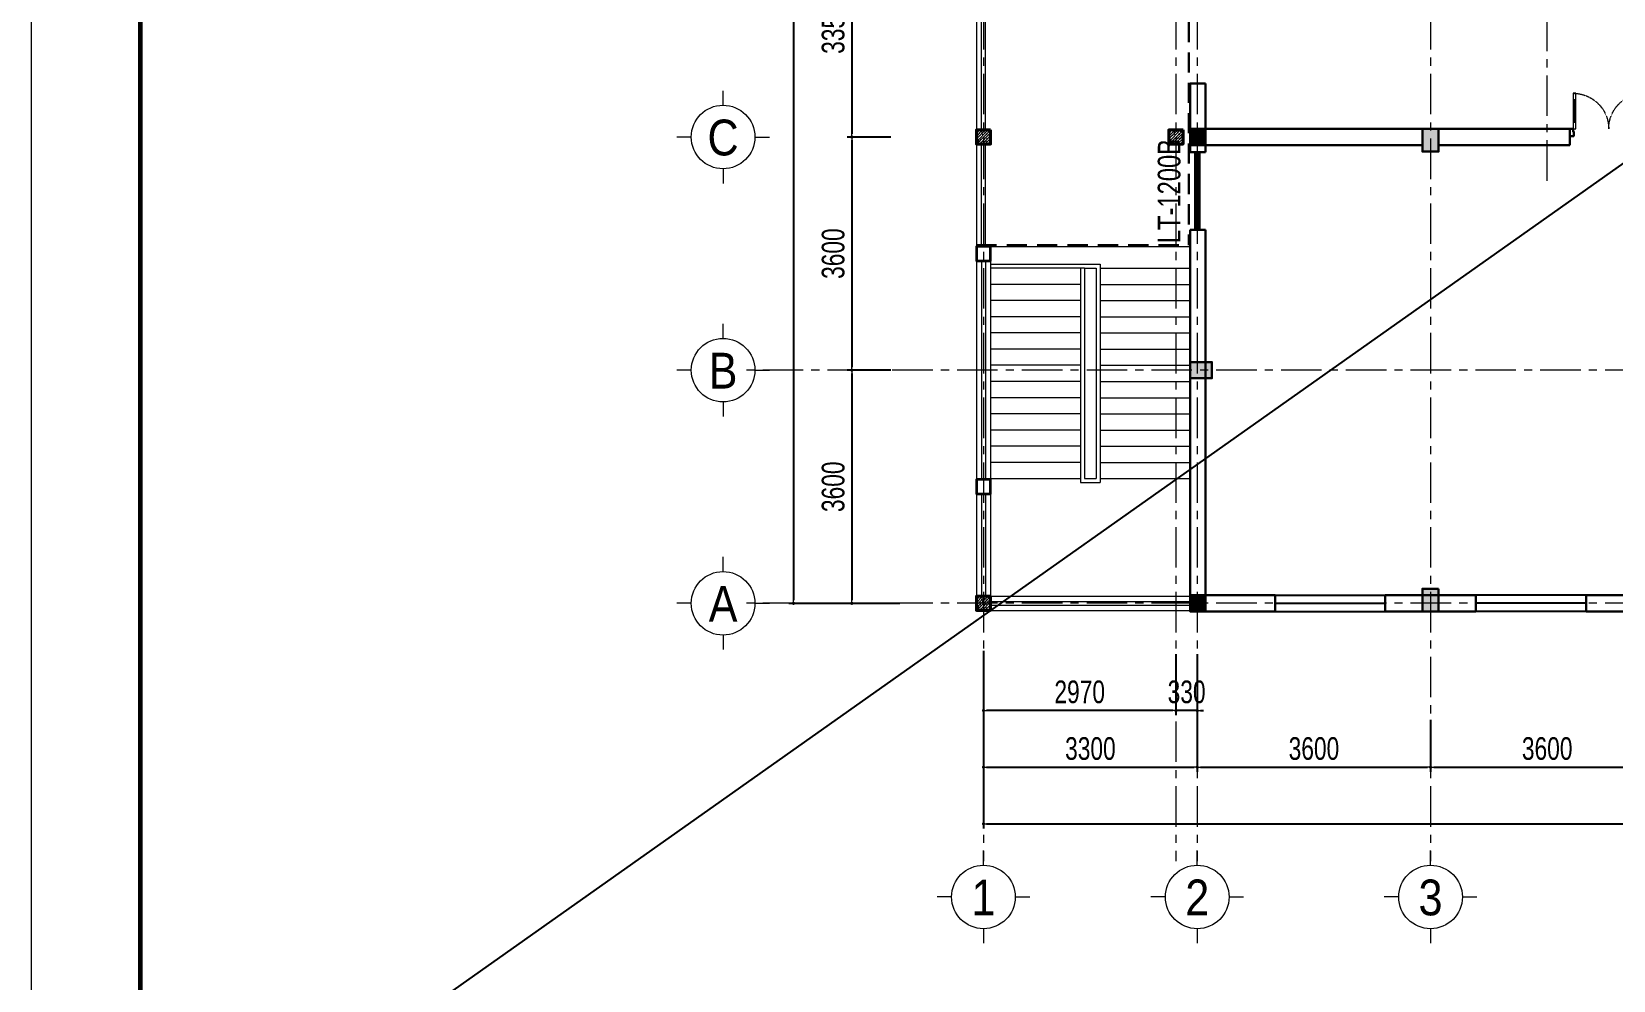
# Model space of a CAD drawing. Header units: millimetres. Extents: x -519517 to -431282, y -372679 to 113618.
# Drawn here: x -490082 to -465669, y -286263 to -271613 of the extents above; entities that cross this region are included whole.
import ezdxf
from ezdxf.enums import TextEntityAlignment as Align

# ---------------------------------------------------------------- set-up
doc = ezdxf.new("R2010")
doc.units = ezdxf.units.MM
doc.header["$LTSCALE"] = 5
for name, pattern in [('CENTER2', [28.575, 19.05, -3.175, 3.175, -3.175]), ('CENTERX2', [4, 2.5, -0.5, 0.5, -0.5]), ('DASHDOT', [1, 0.5, -0.25, 0, -0.25]), ('HIDDEN2', [0.1875, 0.125, -0.0625])]:
    doc.linetypes.add(name, pattern=pattern)
doc.layers.get('0').update_dxf_attribs({"linetype": 'CENTER2'})
for name, color, linetype, lineweight in [('03', 252, 'Continuous', 30), ('BICO-4-NET CAT KT', 4, 'Continuous', 35), ('BICO-9-NÉT CỬA', 9, 'Continuous', 25), ('cat2', 22, 'Continuous', 30), ('Khungten_LCDI', 7, 'Continuous', 25), ('LC Dim', 8, 'Continuous', 18), ('LC Hatch', 252, 'Continuous', 9), ('LC ISO', 153, 'Continuous', 13), ('LC Net dam 1', 30, 'Continuous', 30), ('LC Net dam2', 6, 'Continuous', 40), ('LC Net manh', 9, 'Continuous', 5), ('LC Net thay', 7, 'Continuous', 25), ('LC Net truc', 79, 'DASHDOT', 13), ('LC Text1', 3, 'Continuous', 20), ('manh1', 67, 'Continuous', 13), ('thay1', 63, 'Continuous', 18)]:
    doc.layers.add(name, color=color, linetype=linetype, lineweight=lineweight)
doc.layers.add('KCS_LANH_TO', color=3, linetype='Continuous')
doc.layers.add('KCS_TEXT', color=2, linetype='Continuous')
doc.layers.add('KCS_Plotter', color=11, linetype='Continuous', plot=False)
doc.styles.add('HOATBIF', font='hoatbif.shx', dxfattribs={"width": 0.75})
doc.styles.add('KCS_SMTEXT', font='arial.ttf', dxfattribs={"width": 0.7})
doc.styles.add('Khungten', font='VHAVAN.TTF', dxfattribs={"width": 0.9, "height": 5000})
doc.styles.add('LC 1', font='VHAVANB.TTF')
doc.styles.add('Title', font='VHBLACK.TTF')
doc.dimstyles.new('Copy of 1-110', dxfattribs={"dimscale": 110, "dimtxt": 2.5, "dimasz": 0.35, "dimexe": 0.5, "dimexo": 0, "dimgap": 0.8, "dimtad": 1, "dimdec": 0, "dimzin": 0, "dimdsep": 46, "dimtxsty": 'HOATBIF', "dimblk1": 'DOT', "dimblk2": 'DOT', "dimsah": 1, "dimcen": -1, "dimdle": 1, "dimclrd": 256, "dimclre": 256, "dimclrt": 4, "dimadec": 3, "dimazin": 2, "dimtfac": 0.333333, "dimtdec": 0, "dimtix": 1, "dimtmove": 2, "dimatfit": 3, "dimldrblk": 'DOT', "dimfxl": 1, "dimtvp": 0.833333, "dimtolj": 1, "dimtzin": 0, "dimarcsym": 0})

# ---------------------------------------------------------------- blocks, each defined once
blk = doc.blocks.new('lcdi fix')
at = {"layer": 'Defpoints', "lineweight": 0}
blk.add_lwpolyline([(-1200, -14850), (-1200, 14850), (40800, 14850), (40800, -14850)], close=True, dxfattribs=at)
at = {"layer": 'Khungten_LCDI', "color": 5, "lineweight": 60}
blk.add_lwpolyline([(0, -14650), (0, 14650), (40600, 14650), (40600, -14650)], close=True, dxfattribs=at)
at = {"color": 7, "style": 'Khungten', "width": 0.8}
for tag, p in [('REVISION', (39499, -10746)), ('NGAYHT', (39546, -11609))]:
    blk.add_attdef(tag, text='', height=200, dxfattribs=at).set_placement(p, align=Align.CENTER)
at = {"layer": 'LC Text1', "style": 'Title', "width": 3.882085}
for tag, p, p2 in [('TENBANVE1', (36913, -8886), (40339, -8886)), ('TENBANVE2', (36913, -9562), (40339, -9562))]:
    blk.add_attdef(tag, text='', height=250, dxfattribs=at).set_placement(p, p2, align=Align.FIT)
at = {"layer": 'LC Text1', "style": 'Title', "width": 0.7}
blk.add_attdef('SOBANVE', text='', height=250, dxfattribs=at).set_placement((39562, -13896), align=Align.CENTER)
blk = doc.blocks.new('DOT')
at = {"color": 0, "linetype": 'ByBlock'}
blk.add_line((-0.5, 0), (-1, 0), dxfattribs=at)
at = {"color": 0, "linetype": 'ByBlock', "const_width": 0.5}
blk.add_lwpolyline([(-0.25, 0, 1), (0.25, 0, 1)], format="xyb", close=True, dxfattribs=at)
blk = doc.blocks.new('*D270')
at = {"layer": 'Defpoints', "color": 0, "transparency": 16777216}
for p in [(-475391, -282017), (-472091, -282017), (-472091, -282972)]:
    blk.add_point(p, dxfattribs=at)
at = {"layer": 'LC Dim', "lineweight": -2, "transparency": 16777216}
for p, q in [((-475391, -282017), (-475391, -283042)), ((-472091, -282017), (-472091, -283042)), ((-475342, -282972), (-472140, -282972))]:
    blk.add_line(p, q, dxfattribs=at)
at = {"layer": 'LC Dim', "lineweight": -2, "transparency": 16777216, "xscale": 49, "yscale": 49, "zscale": 49, "rotation": 180}
blk.add_blockref('DOT', (-475391, -282972), dxfattribs=at)
at = {"layer": 'LC Dim', "lineweight": -2, "transparency": 16777216, "xscale": 49, "yscale": 49, "zscale": 49}
blk.add_blockref('DOT', (-472091, -282972), dxfattribs=at)
at = {"layer": 'LC Dim', "color": 4, "transparency": 16777216, "insert": (-473741, -282685), "char_height": 350, "attachment_point": 5, "style": 'HOATBIF'}
blk.add_mtext('\\A1;3300', dxfattribs=at)
blk = doc.blocks.new('_Dot')
at = {"color": 0, "linetype": 'ByBlock', "lineweight": -2}
blk.add_line((-0.5, 0), (-1, 0), dxfattribs=at)
at = {"color": 0, "linetype": 'ByBlock', "const_width": 0.5}
blk.add_lwpolyline([(-0.25, 0, 1), (0.25, 0, 1)], format="xyb", close=True, dxfattribs=at)
blk = doc.blocks.new('*D271')
at = {"layer": 'Defpoints', "color": 0, "transparency": 16777216}
for p in [(-472091, -282017), (-468491, -282242), (-468491, -282972)]:
    blk.add_point(p, dxfattribs=at)
at = {"layer": 'LC Dim', "lineweight": -2, "transparency": 16777216}
for p, q in [((-472091, -282017), (-472091, -283042)), ((-468491, -282242), (-468491, -283042)), ((-472042, -282972), (-468540, -282972))]:
    blk.add_line(p, q, dxfattribs=at)
at = {"layer": 'LC Dim', "lineweight": -2, "transparency": 16777216, "xscale": 49, "yscale": 49, "zscale": 49, "rotation": 180}
blk.add_blockref('DOT', (-472091, -282972), dxfattribs=at)
at = {"layer": 'LC Dim', "lineweight": -2, "transparency": 16777216, "xscale": 49, "yscale": 49, "zscale": 49}
blk.add_blockref('DOT', (-468491, -282972), dxfattribs=at)
at = {"layer": 'LC Dim', "color": 4, "transparency": 16777216, "insert": (-470291, -282685), "char_height": 350, "attachment_point": 5, "style": 'HOATBIF'}
blk.add_mtext('\\A1;3600', dxfattribs=at)
blk = doc.blocks.new('*D272')
at = {"layer": 'Defpoints', "color": 0, "transparency": 16777216}
for p in [(-468491, -282242), (-464891, -282242), (-464891, -282972)]:
    blk.add_point(p, dxfattribs=at)
at = {"layer": 'LC Dim', "lineweight": -2, "transparency": 16777216}
for p, q in [((-468491, -282242), (-468491, -283042)), ((-464891, -282242), (-464891, -283042)), ((-468442, -282972), (-464940, -282972))]:
    blk.add_line(p, q, dxfattribs=at)
at = {"layer": 'LC Dim', "lineweight": -2, "transparency": 16777216, "xscale": 49, "yscale": 49, "zscale": 49, "rotation": 180}
blk.add_blockref('DOT', (-468491, -282972), dxfattribs=at)
at = {"layer": 'LC Dim', "lineweight": -2, "transparency": 16777216, "xscale": 49, "yscale": 49, "zscale": 49}
blk.add_blockref('DOT', (-464891, -282972), dxfattribs=at)
at = {"layer": 'LC Dim', "color": 4, "transparency": 16777216, "insert": (-466691, -282685), "char_height": 350, "attachment_point": 5, "style": 'HOATBIF'}
blk.add_mtext('\\A1;3600', dxfattribs=at)
blk = doc.blocks.new('*D277')
at = {"layer": 'Defpoints', "color": 0, "transparency": 16777216}
for p in [(-475391, -282242), (-449791, -282242), (-449791, -283847)]:
    blk.add_point(p, dxfattribs=at)
at = {"layer": 'LC Dim', "lineweight": -2, "transparency": 16777216}
for p, q in [((-475391, -282242), (-475391, -283917)), ((-449791, -282242), (-449791, -283917)), ((-475342, -283847), (-449840, -283847))]:
    blk.add_line(p, q, dxfattribs=at)
at = {"layer": 'LC Dim', "lineweight": -2, "transparency": 16777216, "xscale": 49, "yscale": 49, "zscale": 49, "rotation": 180}
blk.add_blockref('DOT', (-475391, -283847), dxfattribs=at)
at = {"layer": 'LC Dim', "lineweight": -2, "transparency": 16777216, "xscale": 49, "yscale": 49, "zscale": 49}
blk.add_blockref('DOT', (-449791, -283847), dxfattribs=at)
at = {"layer": 'LC Dim', "color": 4, "transparency": 16777216, "insert": (-462591, -283560), "char_height": 350, "attachment_point": 5, "style": 'HOATBIF'}
blk.add_mtext('\\A1;25600', dxfattribs=at)
blk = doc.blocks.new('TTRUC')
at = {"layer": 'LC ISO'}
for p, q in [((0, 6.95), (0, 10.13)), ((-6.95, 0), (-10.13, 0)), ((6.95, 0), (10.13, 0)), ((0, -6.95), (0, -10.13))]:
    blk.add_line(p, q, dxfattribs=at)
at = {"layer": 'LC Net manh'}
blk.add_circle((0, 0), 6.95, dxfattribs=at)
blk = doc.blocks.new('*D284')
at = {"layer": 'Defpoints', "color": 0, "transparency": 16777216}
for p in [(-476821, -269891), (-477423, -273241), (-476821, -273241)]:
    blk.add_point(p, dxfattribs=at)
at = {"layer": 'LC Dim', "lineweight": -2, "transparency": 16777216}
for p, q in [((-476821, -269891), (-477493, -269891)), ((-477423, -269940), (-477423, -273192)), ((-476821, -273241), (-477493, -273241))]:
    blk.add_line(p, q, dxfattribs=at)
at = {"layer": 'LC Dim', "lineweight": -2, "transparency": 16777216, "xscale": 49, "yscale": 49, "zscale": 49}
for p, rotation in [((-477423, -269891), 90), ((-477423, -273241), 270)]:
    blk.add_blockref('DOT', p, dxfattribs=dict(at, rotation=rotation))
at = {"layer": 'LC Dim', "color": 4, "transparency": 16777216, "insert": (-477710, -271566), "char_height": 350, "attachment_point": 5, "rotation": 90, "style": 'HOATBIF'}
blk.add_mtext('\\A1;3350', dxfattribs=at)
blk = doc.blocks.new('*D285')
at = {"layer": 'Defpoints', "color": 0, "transparency": 16777216}
for p in [(-476821, -273241), (-477423, -276841), (-476821, -276841)]:
    blk.add_point(p, dxfattribs=at)
at = {"layer": 'LC Dim', "lineweight": -2, "transparency": 16777216}
for p, q in [((-476821, -273241), (-477493, -273241)), ((-477423, -273290), (-477423, -276792)), ((-476821, -276841), (-477493, -276841))]:
    blk.add_line(p, q, dxfattribs=at)
at = {"layer": 'LC Dim', "lineweight": -2, "transparency": 16777216, "xscale": 49, "yscale": 49, "zscale": 49}
for p, rotation in [((-477423, -273241), 90), ((-477423, -276841), 270)]:
    blk.add_blockref('DOT', p, dxfattribs=dict(at, rotation=rotation))
at = {"layer": 'LC Dim', "color": 4, "transparency": 16777216, "insert": (-477710, -275041), "char_height": 350, "attachment_point": 5, "rotation": 90, "style": 'HOATBIF'}
blk.add_mtext('\\A1;3600', dxfattribs=at)
blk = doc.blocks.new('*D286')
at = {"layer": 'Defpoints', "color": 0, "transparency": 16777216}
for p in [(-476821, -276841), (-477423, -280441), (-476821, -280441)]:
    blk.add_point(p, dxfattribs=at)
at = {"layer": 'LC Dim', "lineweight": -2, "transparency": 16777216}
for p, q in [((-476821, -276841), (-477493, -276841)), ((-477423, -276890), (-477423, -280392)), ((-476821, -280441), (-477493, -280441))]:
    blk.add_line(p, q, dxfattribs=at)
at = {"layer": 'LC Dim', "lineweight": -2, "transparency": 16777216, "xscale": 49, "yscale": 49, "zscale": 49}
for p, rotation in [((-477423, -276841), 90), ((-477423, -280441), 270)]:
    blk.add_blockref('DOT', p, dxfattribs=dict(at, rotation=rotation))
at = {"layer": 'LC Dim', "color": 4, "transparency": 16777216, "insert": (-477710, -278641), "char_height": 350, "attachment_point": 5, "rotation": 90, "style": 'HOATBIF'}
blk.add_mtext('\\A1;3600', dxfattribs=at)
blk = doc.blocks.new('*D287')
at = {"layer": 'Defpoints', "color": 0, "transparency": 16777216}
for p in [(-476684, -256091), (-478323, -280441), (-476684, -280441)]:
    blk.add_point(p, dxfattribs=at)
at = {"layer": 'LC Dim', "lineweight": -2, "transparency": 16777216}
for p, q in [((-476684, -256091), (-478393, -256091)), ((-478323, -256140), (-478323, -280392)), ((-476684, -280441), (-478393, -280441))]:
    blk.add_line(p, q, dxfattribs=at)
at = {"layer": 'LC Dim', "lineweight": -2, "transparency": 16777216, "xscale": 49, "yscale": 49, "zscale": 49}
for p, rotation in [((-478323, -256091), 90), ((-478323, -280441), 270)]:
    blk.add_blockref('DOT', p, dxfattribs=dict(at, rotation=rotation))
at = {"layer": 'LC Dim', "color": 4, "transparency": 16777216, "insert": (-478610, -268266), "char_height": 350, "attachment_point": 5, "rotation": 90, "style": 'HOATBIF'}
blk.add_mtext('\\A1;24350', dxfattribs=at)
blk = doc.blocks.new('*U159')
for p, q in [((-450, -90), (-450, -50)), ((-100, -70), (-450, -70)), ((-100, -90), (-100, -50)), ((-450, -1110), (-450, -1150)), ((-100, -1130), (-450, -1130)), ((-100, -1110), (-100, -1150))]:
    blk.add_line(p, q)
for points in [[(0, -50), (0, -90), (-550, -90), (-550, -50)], [(0, -1150), (0, -1110), (-550, -1110), (-550, -1150)]]:
    blk.add_lwpolyline(points, close=True)
at = {"linetype": 'HIDDEN2'}
for centre, start, end in [((0, -50), 180, 270), ((0, -1150), 90, 180)]:
    blk.add_arc(centre, 550, start, end, dxfattribs=at)
at = {"layer": '03'}
for points in [[(110, 0), (110, -60), (40, -60), (40, -50), (0, -50), (0, 0)], [(110, -1200), (110, -1140), (40, -1140), (40, -1150), (0, -1150), (0, -1200)]]:
    blk.add_lwpolyline(points, close=True, dxfattribs=at)
blk = doc.blocks.new('*D305')
at = {"layer": 'Defpoints', "color": 0, "transparency": 16777216}
for p in [(-472421, -281227), (-472091, -281227), (-472421, -282097)]:
    blk.add_point(p, dxfattribs=at)
at = {"layer": 'LC Dim', "lineweight": -2, "transparency": 16777216}
for p, q in [((-472421, -281227), (-472421, -282167)), ((-472091, -281227), (-472091, -282167)), ((-472470, -282097), (-472519, -282097)), ((-472091, -282097), (-472421, -282097)), ((-472042, -282097), (-471993, -282097))]:
    blk.add_line(p, q, dxfattribs=at)
at = {"layer": 'LC Dim', "lineweight": -2, "transparency": 16777216, "xscale": 49, "yscale": 49, "zscale": 49}
blk.add_blockref('DOT', (-472421, -282097), dxfattribs=at)
at = {"layer": 'LC Dim', "lineweight": -2, "transparency": 16777216, "xscale": 49, "yscale": 49, "zscale": 49, "rotation": 180}
blk.add_blockref('DOT', (-472091, -282097), dxfattribs=at)
at = {"layer": 'LC Dim', "color": 4, "transparency": 16777216, "insert": (-472256, -281810), "char_height": 350, "attachment_point": 5, "style": 'HOATBIF'}
blk.add_mtext('\\A1;330', dxfattribs=at)
blk = doc.blocks.new('*D306')
at = {"layer": 'Defpoints', "color": 0, "transparency": 16777216}
for p in [(-475391, -281176), (-472421, -281227), (-475391, -282097)]:
    blk.add_point(p, dxfattribs=at)
at = {"layer": 'LC Dim', "lineweight": -2, "transparency": 16777216}
for p, q in [((-475391, -281176), (-475391, -282167)), ((-472421, -281227), (-472421, -282167)), ((-472470, -282097), (-475342, -282097))]:
    blk.add_line(p, q, dxfattribs=at)
at = {"layer": 'LC Dim', "lineweight": -2, "transparency": 16777216, "xscale": 49, "yscale": 49, "zscale": 49, "rotation": 180}
blk.add_blockref('DOT', (-475391, -282097), dxfattribs=at)
at = {"layer": 'LC Dim', "lineweight": -2, "transparency": 16777216, "xscale": 49, "yscale": 49, "zscale": 49}
blk.add_blockref('DOT', (-472421, -282097), dxfattribs=at)
at = {"layer": 'LC Dim', "color": 4, "transparency": 16777216, "insert": (-473906, -281810), "char_height": 350, "attachment_point": 5, "style": 'HOATBIF'}
blk.add_mtext('\\A1;2970', dxfattribs=at)

msp = doc.modelspace()

# ---------------------------------------------------------------- hatches: boundary and pattern name
at = {"layer": 'LC Hatch'}
h = msp.add_hatch(dxfattribs=at)
h.set_pattern_fill('BETONG', color=256, scale=20, pattern_type=2)
h.set_pattern_definition([(0, (-24359.99, -313681.18), (0, 103.923048), [2.5, -57.5]), (0, (-24359.99, -313676.85), (0, 103.923048), [2.5, -57.5]), (120, (-24359.99, -313681.18), (-90, -51.961524), [2.5, -57.5]), (120, (-24356.24, -313679.01), (-90, -51.961524), [2.5, -57.5]), (0, (-24329.99, -313629.22), (0, 103.923048), [2.5, -57.5]), (0, (-24329.99, -313624.89), (0, 103.923048), [2.5, -57.5]), (120, (-24329.99, -313629.22), (-90, -51.961524), [2.5, -57.5]), (120, (-24326.24, -313627.05), (-90, -51.961524), [2.5, -57.5]), (60, (-24357.49, -313681.18), (-90, 51.961524), [2.5, -57.5]), (60, (-24361.24, -313679.01), (-90, 51.961524), [2.5, -57.5]), (60, (-24327.49, -313733.14), (-90, 51.961524), [2.5, -57.5]), (60, (-24331.24, -313730.98), (-90, 51.961524), [2.5, -57.5]), (45, (-24359.988, -313681.18), (-21.2132034, 21.2132034), []), (50, (-24359.99, -313681.18), (143.452037, -12.550427), [15, -165]), (355, (-24359.99, -313681.18), (-27.750267, 150.438427), [12, -132]), (100.4514, (-24348.03, -313682.22), (115.701876, 137.88791), [12.74804, -140.228422]), (46.1842, (-24359.99, -313641.18), (213.44821, -33.1038), [22.5, -247.5]), (96.6356, (-24342.2, -313643.94), (186.93254, 194.82357), [19.12206, -210.3426]), (351.1842, (-24359.99, -313641.18), (186.93239, 194.82372), [18, -198]), (21, (-24339.99, -313651.18), (119.38141, -80.523778), [15, -165]), (326, (-24339.99, -313651.18), (48.663066, 145.03001), [12, -132]), (71.4514, (-24330.04, -313657.89), (168.044526, 64.5061), [12.74804, -140.228422]), (37.5, (-24359.99, -313681.18), (2.431971, 66.578771), [0, -130.4, 0, -134, 0, -132.5]), (7.5, (-24359.99, -313681.18), (52.613907, 78.882342), [0, -76.4, 0, -127.4, 0, -50.5]), (327.5, (-24404.59, -313681.18), (106.764487, -4.5109743), [0, -50, 0, -156, 0, -207]), (317.5, (-24424.59, -313681.18), (116.637234, 20.020996), [0, -65, 0, -103.6, 0, -147])])
h.paths.add_polyline_path([(-475281.3, -273130.8), (-475501.3, -273130.8), (-475501.3, -273350.8), (-475281.3, -273350.8)])
h = msp.add_hatch(dxfattribs=at)
h.set_pattern_fill('BETONG', color=256, scale=20, pattern_type=2)
h.set_pattern_definition([(0, (-21389.99, -313681.18), (0, 103.923048), [2.5, -57.5]), (0, (-21389.99, -313676.85), (0, 103.923048), [2.5, -57.5]), (120, (-21389.99, -313681.18), (-90, -51.961524), [2.5, -57.5]), (120, (-21386.24, -313679.01), (-90, -51.961524), [2.5, -57.5]), (0, (-21359.99, -313629.22), (0, 103.923048), [2.5, -57.5]), (0, (-21359.99, -313624.89), (0, 103.923048), [2.5, -57.5]), (120, (-21359.99, -313629.22), (-90, -51.961524), [2.5, -57.5]), (120, (-21356.24, -313627.05), (-90, -51.961524), [2.5, -57.5]), (60, (-21387.49, -313681.18), (-90, 51.961524), [2.5, -57.5]), (60, (-21391.24, -313679.01), (-90, 51.961524), [2.5, -57.5]), (60, (-21357.49, -313733.14), (-90, 51.961524), [2.5, -57.5]), (60, (-21361.24, -313730.98), (-90, 51.961524), [2.5, -57.5]), (45, (-21389.988, -313681.18), (-21.2132034, 21.2132034), []), (50, (-21389.99, -313681.18), (143.452037, -12.550427), [15, -165]), (355, (-21389.99, -313681.18), (-27.750267, 150.438427), [12, -132]), (100.4514, (-21378.03, -313682.22), (115.701876, 137.88791), [12.74804, -140.228422]), (46.1842, (-21389.99, -313641.18), (213.44821, -33.1038), [22.5, -247.5]), (96.6356, (-21372.2, -313643.94), (186.93254, 194.82357), [19.12206, -210.3426]), (351.1842, (-21389.99, -313641.18), (186.93239, 194.82372), [18, -198]), (21, (-21369.99, -313651.18), (119.38141, -80.523778), [15, -165]), (326, (-21369.99, -313651.18), (48.663066, 145.03001), [12, -132]), (71.4514, (-21360.04, -313657.89), (168.044526, 64.5061), [12.74804, -140.228422]), (37.5, (-21389.99, -313681.18), (2.431971, 66.578771), [0, -130.4, 0, -134, 0, -132.5]), (7.5, (-21389.99, -313681.18), (52.613907, 78.882342), [0, -76.4, 0, -127.4, 0, -50.5]), (327.5, (-21434.59, -313681.18), (106.764487, -4.5109743), [0, -50, 0, -156, 0, -207]), (317.5, (-21454.59, -313681.18), (116.637234, 20.020996), [0, -65, 0, -103.6, 0, -147])])
h.paths.add_polyline_path([(-472311.3, -273130.8), (-472531.3, -273130.8), (-472531.3, -273350.8), (-472311.3, -273350.8)])
for points in [[(-471966.3, -273365.8), (-472201.3, -273365.8), (-472201.3, -273115.8), (-471966.3, -273115.8)], [(-468366.3, -273115.8), (-468616.3, -273115.8), (-468616.3, -273465.8), (-468366.3, -273465.8)], [(-472201.3, -276715.8), (-472201.3, -276965.8), (-471866.3, -276965.8), (-471866.3, -276715.8)], [(-468366.3, -280215.8), (-468616.3, -280215.8), (-468616.3, -280565.8), (-468366.3, -280565.8)], [(-471966.3, -280565.8), (-472201.3, -280565.8), (-472201.3, -280315.8), (-471966.3, -280315.8)]]:
    msp.add_hatch(color=256, dxfattribs=at).paths.add_polyline_path(points)
h = msp.add_hatch(dxfattribs=at)
h.set_pattern_fill('BETONG', color=256, scale=20, pattern_type=2)
h.set_pattern_definition([(0, (-24359.99, -320881.18), (0, 103.923048), [2.5, -57.5]), (0, (-24359.99, -320876.85), (0, 103.923048), [2.5, -57.5]), (120, (-24359.99, -320881.18), (-90, -51.961524), [2.5, -57.5]), (120, (-24356.24, -320879.01), (-90, -51.961524), [2.5, -57.5]), (0, (-24329.99, -320829.22), (0, 103.923048), [2.5, -57.5]), (0, (-24329.99, -320824.89), (0, 103.923048), [2.5, -57.5]), (120, (-24329.99, -320829.22), (-90, -51.961524), [2.5, -57.5]), (120, (-24326.24, -320827.05), (-90, -51.961524), [2.5, -57.5]), (60, (-24357.49, -320881.18), (-90, 51.961524), [2.5, -57.5]), (60, (-24361.24, -320879.01), (-90, 51.961524), [2.5, -57.5]), (60, (-24327.49, -320933.14), (-90, 51.961524), [2.5, -57.5]), (60, (-24331.24, -320930.98), (-90, 51.961524), [2.5, -57.5]), (45, (-24359.988, -320881.18), (-21.2132034, 21.2132034), []), (50, (-24359.99, -320881.18), (143.452037, -12.550427), [15, -165]), (355, (-24359.99, -320881.18), (-27.750267, 150.438427), [12, -132]), (100.4514, (-24348.03, -320882.22), (115.701876, 137.88791), [12.74804, -140.228422]), (46.1842, (-24359.99, -320841.18), (213.44821, -33.1038), [22.5, -247.5]), (96.6356, (-24342.2, -320843.94), (186.93254, 194.82357), [19.12206, -210.3426]), (351.1842, (-24359.99, -320841.18), (186.93239, 194.82372), [18, -198]), (21, (-24339.99, -320851.18), (119.38141, -80.523778), [15, -165]), (326, (-24339.99, -320851.18), (48.663066, 145.03001), [12, -132]), (71.4514, (-24330.04, -320857.89), (168.044526, 64.5061), [12.74804, -140.228422]), (37.5, (-24359.99, -320881.18), (2.431971, 66.578771), [0, -130.4, 0, -134, 0, -132.5]), (7.5, (-24359.99, -320881.18), (52.613907, 78.882342), [0, -76.4, 0, -127.4, 0, -50.5]), (327.5, (-24404.59, -320881.18), (106.764487, -4.5109743), [0, -50, 0, -156, 0, -207]), (317.5, (-24424.59, -320881.18), (116.637234, 20.020996), [0, -65, 0, -103.6, 0, -147])])
h.paths.add_polyline_path([(-475281.3, -280330.8), (-475501.3, -280330.8), (-475501.3, -280550.8), (-475281.3, -280550.8)])

# ---------------------------------------------------------------- linework, layer by layer
at = {"layer": 'BICO-4-NET CAT KT'}
for points in [[(-475281.3, -274930.8), (-475501.3, -274930.8), (-475501.3, -275150.8), (-475281.3, -275150.8)], [(-475281.3, -278530.8), (-475501.3, -278530.8), (-475501.3, -278750.8), (-475281.3, -278750.8)]]:
    msp.add_lwpolyline(points, close=True, dxfattribs=at)
at = {"layer": 'BICO-9-NÉT CỬA'}
for p, q in [((-470891.3, -280315.8), (-469191.3, -280315.8)), ((-470891.3, -280440.8), (-469191.3, -280440.8)), ((-466091.3, -280315.8), (-467791.3, -280315.8)), ((-466091.3, -280440.8), (-467791.3, -280440.8)), ((-470891.3, -280565.8), (-469191.3, -280565.8)), ((-466091.3, -280565.8), (-467791.3, -280565.8))]:
    msp.add_line(p, q, dxfattribs=at)
at = {"layer": 'cat2', "linetype": 'HIDDEN2', "ltscale": 500}
for p in [(-472221.3, -261620.8), (-475501.3, -274910.8)]:
    msp.add_line(p, (-472221.3, -274910.8), dxfattribs=at)
at = {"layer": 'KCS_LANH_TO', "color": 2, "const_width": 100}
msp.add_lwpolyline([(-472091.3, -274675.8), (-472091.3, -273475.8)], dxfattribs=at)
at = {"layer": 'KCS_Plotter'}
msp.add_line((-490081.8, -291018.6), (-431281.8, -249438.6), dxfattribs=at)
at = {"layer": 'LC Net dam 1'}
for p, q in [((-472201.3, -273475.8), (-472201.3, -272415.8)), ((-472201.3, -272415.8), (-471966.3, -272415.8)), ((-471966.3, -273115.8), (-471966.3, -272415.8)), ((-468366.3, -273115.8), (-471966.3, -273115.8)), ((-468366.3, -273115.8), (-468616.3, -273115.8)), ((-468366.3, -273115.8), (-468616.3, -273115.8)), ((-466341.3, -273115.8), (-468366.3, -273115.8)), ((-468366.3, -273115.8), (-468366.3, -273365.8)), ((-466341.3, -273115.8), (-466341.3, -273365.8)), ((-471966.3, -273365.8), (-472201.3, -273365.8)), ((-471966.3, -273365.8), (-472201.3, -273365.8)), ((-468616.3, -273365.8), (-471966.3, -273365.8)), ((-471966.3, -273475.8), (-471966.3, -273365.8)), ((-466341.3, -273365.8), (-468366.3, -273365.8)), ((-471966.3, -273475.8), (-472201.3, -273475.8)), ((-471966.3, -274675.8), (-472201.3, -274675.8)), ((-472201.3, -280565.8), (-472201.3, -274675.8)), ((-471966.3, -280315.8), (-471966.3, -274675.8)), ((-472201.3, -276715.8), (-472201.3, -276965.8)), ((-472201.3, -276715.8), (-472201.3, -276965.8)), ((-468366.3, -280215.8), (-468616.3, -280215.8)), ((-468366.3, -280215.8), (-468616.3, -280215.8)), ((-470891.3, -280315.8), (-471966.3, -280315.8)), ((-470891.3, -280315.8), (-470891.3, -280565.8)), ((-467791.3, -280315.8), (-469191.3, -280315.8)), ((-469191.3, -280315.8), (-469191.3, -280565.8)), ((-467791.3, -280315.8), (-467791.3, -280565.8)), ((-465016.3, -280315.8), (-466091.3, -280315.8)), ((-466091.3, -280315.8), (-466091.3, -280565.8)), ((-470891.3, -280565.8), (-472201.3, -280565.8)), ((-471966.3, -280565.8), (-472201.3, -280565.8)), ((-471966.3, -280565.8), (-472201.3, -280565.8)), ((-467791.3, -280565.8), (-469191.3, -280565.8)), ((-464391.3, -280565.8), (-466091.3, -280565.8))]:
    msp.add_line(p, q, dxfattribs=at)
for points in [[(-471966.3, -273365.8), (-472201.3, -273365.8), (-472201.3, -273115.8), (-471966.3, -273115.8)], [(-468366.3, -273115.8), (-468616.3, -273115.8), (-468616.3, -273465.8), (-468366.3, -273465.8)], [(-472201.3, -276715.8), (-472201.3, -276965.8), (-471866.3, -276965.8), (-471866.3, -276715.8)], [(-468366.3, -280215.8), (-468616.3, -280215.8), (-468616.3, -280565.8), (-468366.3, -280565.8)], [(-471966.3, -280565.8), (-472201.3, -280565.8), (-472201.3, -280315.8), (-471966.3, -280315.8)]]:
    msp.add_lwpolyline(points, close=True, dxfattribs=at)
at = {"layer": 'LC Net dam2'}
for points in [[(-475281.3, -273130.8), (-475501.3, -273130.8), (-475501.3, -273350.8), (-475281.3, -273350.8)], [(-472311.3, -273130.8), (-472531.3, -273130.8), (-472531.3, -273350.8), (-472311.3, -273350.8)], [(-475281.3, -280330.8), (-475501.3, -280330.8), (-475501.3, -280550.8), (-475281.3, -280550.8)]]:
    msp.add_lwpolyline(points, close=True, dxfattribs=at)
at = {"layer": 'LC Net truc', "linetype": 'CENTERX2', "ltscale": 50}
for p, q in [((-475391.3, -254265), (-475391.3, -284421.5)), ((-472421.3, -254265), (-472421.3, -284421.5)), ((-472091.3, -254265), (-472091.3, -284421.5)), ((-468491.3, -254265), (-468491.3, -284421.5)), ((-466691.3, -273916), (-466691.3, -261419.9)), ((-446173.2, -276840.8), (-479105.1, -276840.8)), ((-446173.2, -280440.8), (-479105.1, -280440.8))]:
    msp.add_line(p, q, dxfattribs=at)
at = {"layer": 'manh1'}
for p, q in [((-475421.3, -273130.8), (-475421.3, -270000.8)), ((-475361.3, -273130.8), (-475361.3, -270000.8)), ((-475421.3, -274930.8), (-475421.3, -273350.8)), ((-475361.3, -274930.8), (-475361.3, -273350.8)), ((-475421.3, -275150.8), (-475421.3, -278530.8)), ((-475361.3, -275150.8), (-475361.3, -278530.8)), ((-475421.3, -278750.8), (-475421.3, -280330.8)), ((-475361.3, -278750.8), (-475361.3, -280330.8)), ((-475281.3, -280410.8), (-472201.3, -280410.8)), ((-475281.3, -280470.8), (-472201.3, -280470.8))]:
    msp.add_line(p, q, dxfattribs=at)
at = {"layer": 'thay1'}
for p, q in [((-475501.3, -257780.8), (-475501.3, -280550.8)), ((-475501.3, -274930.8), (-472201.3, -274930.8)), ((-475281.3, -275150.8), (-475281.3, -280330.8)), ((-475281.3, -275205.8), (-473591.3, -275205.8)), ((-473831.3, -275265.8), (-475281.3, -275265.8)), ((-473891.3, -275265.8), (-473891.3, -278575.8)), ((-473831.3, -275265.8), (-473831.3, -278515.8)), ((-473831.3, -275265.8), (-473651.3, -275265.8)), ((-473651.3, -275265.8), (-473651.3, -278515.8)), ((-473591.3, -275205.8), (-473591.3, -278575.8)), ((-473591.3, -275265.8), (-472201.3, -275265.8)), ((-473891.3, -275515.8), (-475281.3, -275515.8)), ((-473591.3, -275515.8), (-472201.3, -275515.8)), ((-473891.3, -275765.8), (-475281.3, -275765.8)), ((-473591.3, -275765.8), (-472201.3, -275765.8)), ((-473891.3, -276015.8), (-475281.3, -276015.8)), ((-473591.3, -276015.8), (-472201.3, -276015.8)), ((-473891.3, -276265.8), (-475281.3, -276265.8)), ((-473591.3, -276265.8), (-472201.3, -276265.8)), ((-473891.3, -276515.8), (-475281.3, -276515.8)), ((-473591.3, -276515.8), (-472201.3, -276515.8)), ((-473891.3, -276765.8), (-475281.3, -276765.8)), ((-473591.3, -276765.8), (-472201.3, -276765.8)), ((-473891.3, -277015.8), (-475281.3, -277015.8)), ((-473591.3, -277015.8), (-472201.3, -277015.8)), ((-473891.3, -277265.8), (-475281.3, -277265.8)), ((-473591.3, -277265.8), (-472201.3, -277265.8)), ((-473891.3, -277515.8), (-475281.3, -277515.8)), ((-473591.3, -277515.8), (-472201.3, -277515.8)), ((-473891.3, -277765.8), (-475281.3, -277765.8)), ((-473591.3, -277765.8), (-472201.3, -277765.8)), ((-473891.3, -278015.8), (-475281.3, -278015.8)), ((-473591.3, -278015.8), (-472201.3, -278015.8)), ((-473891.3, -278265.8), (-475281.3, -278265.8)), ((-473591.3, -278265.8), (-472201.3, -278265.8)), ((-475281.3, -278515.8), (-473891.3, -278515.8)), ((-473831.3, -278515.8), (-473651.3, -278515.8)), ((-473591.3, -278515.8), (-472201.3, -278515.8)), ((-473891.3, -278575.8), (-473591.3, -278575.8)), ((-475281.3, -280330.8), (-472201.3, -280330.8)), ((-475501.3, -280550.8), (-472201.3, -280550.8))]:
    msp.add_line(p, q, dxfattribs=at)

# ---------------------------------------------------------------- block references
at = {"layer": 'LC ISO', "xscale": 70.63098313741592, "yscale": 70.63098313741592, "zscale": 70.63098313741592}
for p in [(-479410.3, -273240.8), (-479410.3, -276840.8), (-479410.3, -280440.8), (-475391.3, -284974.9), (-472091.3, -284974.9), (-468491.3, -284974.9)]:
    msp.add_blockref('TTRUC', p, dxfattribs=at)
at = {"layer": 'LC ISO', "ltscale": 2, "xscale": -1, "rotation": 90}
msp.add_blockref('*U159', (-466341.3, -273115.8), dxfattribs=at)
at = {"layer": 'LC Net thay', "xscale": 1.400000036310157, "yscale": 1.400000036310157, "zscale": 1.400000036310157}
msp.add_blockref('lcdi fix', (-488401.8, -270228.6), dxfattribs=at)

# ---------------------------------------------------------------- texts
at = {"layer": 'KCS_TEXT', "style": 'KCS_SMTEXT', "width": 0.75}
msp.add_text('LT-1200B', height=350, rotation=90, dxfattribs=at).set_placement((-472351.3, -274075.8), align=Align.CENTER)
at = {"layer": 'LC Text1', "ltscale": 0.2, "style": 'LC 1', "width": 0.9}
for s, p in [('c', (-479410.3, -273690.7)), ('b', (-479410.3, -277290.7)), ('a', (-479410.3, -280890.7)), ('1', (-475391.3, -285424.8)), ('2', (-472091.3, -285424.8)), ('3', (-468491.3, -285424.8))]:
    msp.add_text(s, height=553, dxfattribs=at).set_placement(p, align=Align.BOTTOM_CENTER)

# ---------------------------------------------------------------- dimensions: what is measured, and where the dimension line sits
at = {"layer": 'LC Dim'}
for base, p1, p2, angle, picture, middle in [((-478323, -280440.8), (-476684.4, -256090.8), (-476684.4, -280440.8), 270, '*D287', (-478610, -268265.8)), ((-477423, -273240.8), (-476821.1, -269890.8), (-476821.1, -273240.8), 270, '*D284', (-477710, -271565.8)), ((-477423, -276840.8), (-476821.1, -273240.8), (-476821.1, -276840.8), 270, '*D285', (-477710, -275040.8)), ((-477423, -280440.8), (-476821.1, -276840.8), (-476821.1, -280440.8), 270, '*D286', (-477710, -278640.8)), ((-475391.3, -282096.9), (-472421.3, -281226.5), (-475391.3, -281176.4), 180, '*D306', (-473906.3, -281809.9)), ((-472421.3, -282096.9), (-472091.3, -281226.5), (-472421.3, -281226.5), 180, '*D305', (-472256.3, -281809.9))]:
    dim = msp.add_linear_dim(base=base, p1=p1, p2=p2, angle=angle, dimstyle='Copy of 1-110', override={"dimscale": 140}, dxfattribs=at)
    dim.commit()
    dim.dimension.update_dxf_attribs({"geometry": picture, "text_midpoint": middle})
for base, p1, p2, picture, middle in [((-472091.3, -282971.9), (-475391.3, -282016.8), (-472091.3, -282016.8), '*D270', (-473741.3, -282684.9)), ((-468491.3, -282971.9), (-472091.3, -282016.8), (-468491.3, -282241.7), '*D271', (-470291.3, -282684.9)), ((-449791.3, -283846.9), (-475391.3, -282241.7), (-449791.3, -282241.7), '*D277', (-462591.3, -283559.9)), ((-464891.3, -282971.9), (-468491.3, -282241.7), (-464891.3, -282241.7), '*D272', (-466691.3, -282684.9))]:
    dim = msp.add_linear_dim(base=base, p1=p1, p2=p2, dimstyle='Copy of 1-110', override={"dimscale": 140}, dxfattribs=at)
    dim.commit()
    dim.dimension.update_dxf_attribs({"geometry": picture, "text_midpoint": middle})

doc.saveas('drawing.dxf')
